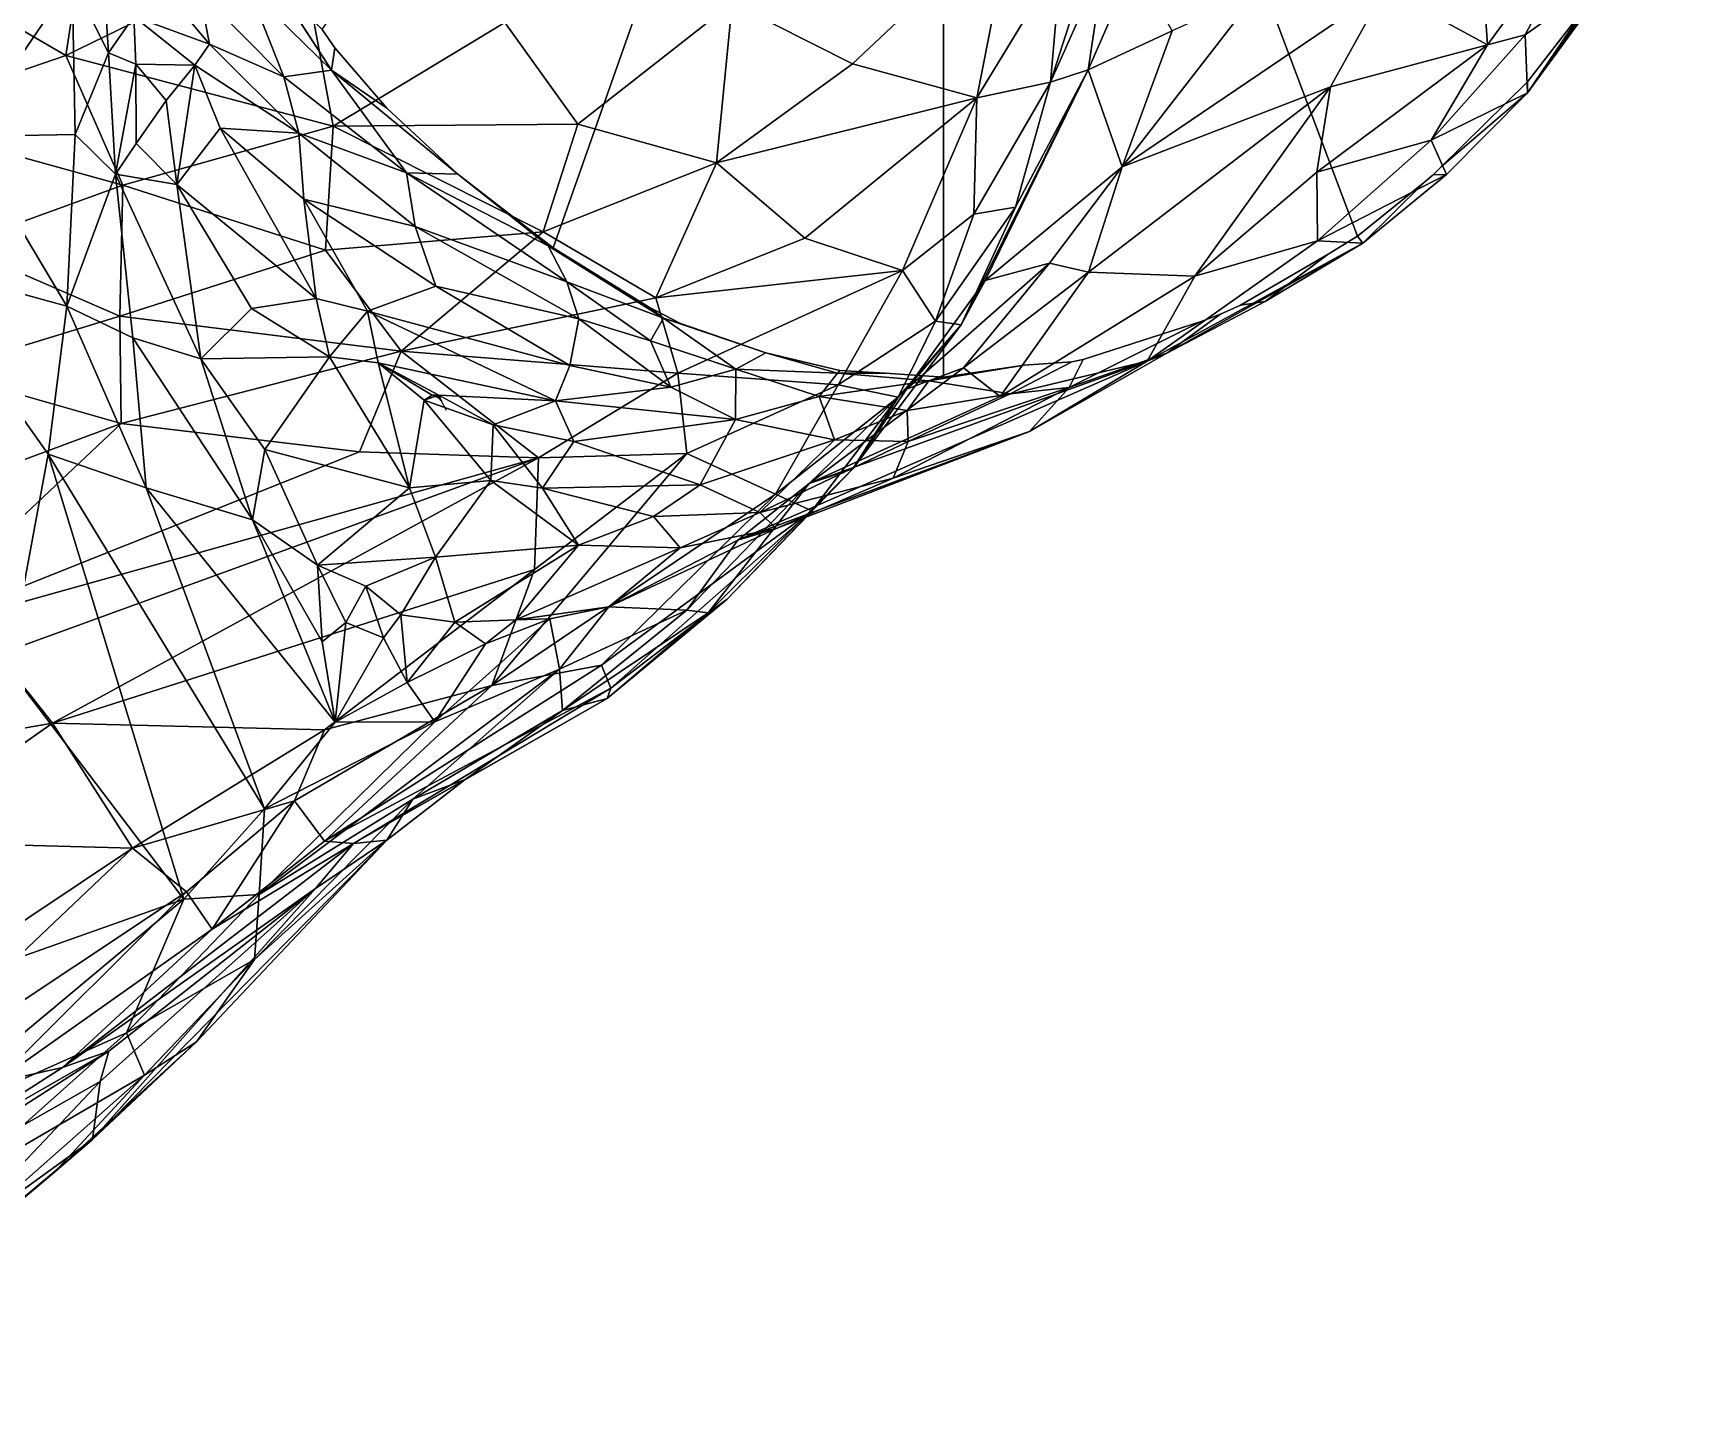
# Model space of a CAD drawing. Header units: metres. Extents: x 0 to 321, y -193 to 151.
# Drawn here: x 202.8 to 309.1, y -128.6 to -39.9 of the extents above; entities that cross this region are included whole.
import ezdxf

# ---------------------------------------------------------------- set-up
doc = ezdxf.new("R2010")
doc.units = ezdxf.units.M

msp = doc.modelspace()

# ---------------------------------------------------------------- linework, layer by layer
at = {"layer": 'suit_cap_half'}
for points, invisible_edges in [([(236.34, -53.76, -150.47), (221.46, -39.69, -150.47), (261.46, 17.71, -150.47)], 1), ([(261.46, -62.09, -150.47), (236.34, -53.76, -150.47), (261.46, 17.71, -150.47)], 1), ([(288.12, -52.99, -150.47), (261.46, -62.09, -150.47), (261.46, 17.71, -150.47)], 1), ([(309.09, -28.6, -150.47), (288.12, -52.99, -150.47), (261.46, 17.71, -150.47)], 1), ([(288.12, -52.99, -150.47), (309.09, -28.6, -150.47), (305.65, -34.47, -150.47)], 13), ([(288.12, -52.99, -150.47), (305.65, -34.47, -150.47), (304.34, -36.25, -150.47)], 13), ([(288.12, -52.99, -150.47), (304.34, -36.25, -150.47), (299.08, -43.05, -150.47)], 13), ([(221.46, -39.69, -150.47), (236.34, -53.76, -150.47), (222.27, -40.87, -150.47)], 3), ([(222.27, -40.87, -150.47), (236.34, -53.76, -150.47), (225.63, -44.76, -150.47)], 3), ([(288.12, -52.99, -150.47), (299.08, -43.05, -150.47), (293.51, -48.54, -150.47)], 13), ([(225.63, -44.76, -150.47), (236.34, -53.76, -150.47), (230.2, -49, -150.47)], 1), ([(288.12, -52.99, -150.47), (293.51, -48.54, -150.47), (293, -49.05, -150.47)], 13), ([(288.12, -52.99, -150.47), (293, -49.05, -150.47), (292.46, -49.5, -150.47)], 1), ([(261.46, -62.09, -150.47), (288.12, -52.99, -150.47), (286.23, -54.16, -150.47)], 13), ([(236.34, -53.76, -150.47), (261.46, -62.09, -150.47), (242.48, -57.56, -150.47)], 3), ([(261.46, -62.09, -150.47), (286.23, -54.16, -150.47), (280.59, -57.45, -150.47)], 13), ([(242.48, -57.56, -150.47), (261.46, -62.09, -150.47), (244.53, -58.63, -150.47)], 3), ([(261.46, -62.09, -150.47), (280.59, -57.45, -150.47), (279.31, -58.03, -150.47)], 13), ([(261.46, -62.09, -150.47), (279.31, -58.03, -150.47), (278.07, -58.49, -150.47)], 13), ([(244.53, -58.63, -150.47), (261.46, -62.09, -150.47), (250.03, -60.52, -150.47)], 3), ([(261.46, -62.09, -150.47), (278.07, -58.49, -150.47), (266.66, -61.3, -150.47)], 3), ([(266.66, -61.3, -150.47), (278.07, -58.49, -150.47), (270.47, -60.95, -150.47)], 13), ([(250.03, -60.52, -150.47), (261.46, -62.09, -150.47), (257.71, -61.83, -150.47)], 13), ([(250.03, -60.52, -150.47), (257.71, -61.83, -150.47), (254.8, -61.66, -150.47)], 1), ([(266.66, -61.3, -150.47), (270.47, -60.95, -150.47), (269.74, -61.1, -150.47)], 1)]:
    msp.add_3dface(points, dxfattribs=dict(at, invisible_edges=invisible_edges))
at = {"layer": 'suit_half'}
for p, q in [((270.86, -55.33, 9.48), (270.81, -55.31, 9.67)), ((270.86, -55.33, 9.48), (270.91, -55.36, 9.29)), ((229.47, -64.23, -69.11), (229.14, -63.63, -71.41))]:
    msp.add_line(p, q, dxfattribs=at)
for points in [[(198.48, -46.57, -110.98), (201.86, -25.01, -119.94), (205.1, -25.95, -116.04)], [(198.48, -46.57, -110.98), (205.1, -25.95, -116.04), (205.35, -36.52, -110.41)], [(204.96, -41.37, 73.59), (206.62, -30.51, 77.78), (194.87, -35.49, 77.47)], [(204.96, -41.37, 73.59), (219.97, -34.01, 73.95), (206.62, -30.51, 77.78)], [(296, -33.52, -18.73), (296.49, -40.67, -43.27), (303.97, -30.42, -51.02)], [(296.49, -40.67, -43.27), (298.92, -40.04, -57.41), (303.97, -30.42, -51.02)], [(303.97, -30.42, -51.02), (298.92, -40.04, -57.41), (304.07, -36.36, -94.69)], [(255.6, -41.91, 56.25), (265.95, -32.15, 55.47), (247.86, -38, 62.66)], [(263.61, -44.08, 49.48), (265.95, -32.15, 55.47), (255.6, -41.91, 56.25)], [(263.61, -44.08, 49.48), (269.05, -35.15, 50.33), (265.95, -32.15, 55.47)], [(289.88, -37.06, 1.87), (296.49, -40.67, -43.27), (296, -33.52, -18.73)], [(304.07, -36.36, -94.69), (299.08, -43.77, -101.94), (306.37, -33.76, -117.73)], [(222.17, -45.92, 67.85), (219.97, -34.01, 73.95), (204.96, -41.37, 73.59)], [(222.17, -45.92, 67.85), (233.22, -39.23, 67.97), (219.97, -34.01, 73.95)], [(269.05, -35.15, 50.33), (268.35, -43.07, 44.19), (270.93, -35.06, 46.31)], [(270.93, -35.06, 46.31), (268.35, -43.07, 44.19), (271.84, -35.26, 42.55)], [(193.11, -45.41, 72.62), (204.96, -41.37, 73.59), (194.87, -35.49, 77.47)], [(269.05, -35.15, 50.33), (263.61, -44.08, 49.48), (268.35, -43.07, 44.19)], [(268.35, -43.07, 44.19), (270.79, -42.28, 37.66), (271.84, -35.26, 42.55)], [(271.84, -35.26, 42.55), (270.79, -42.28, 37.66), (273.76, -35.44, 39.84)], [(273.76, -35.44, 39.84), (270.79, -42.28, 37.66), (276.19, -39.78, 33.49)], [(205.56, -46.45, -103.44), (198.48, -46.57, -110.98), (205.35, -36.52, -110.41)], [(205.56, -46.45, -103.44), (205.35, -36.52, -110.41), (207.69, -41.19, -106.05)], [(207.69, -41.19, -106.05), (205.35, -36.52, -110.41), (207.42, -36.77, -109.42)], [(207.69, -41.19, -106.05), (207.42, -36.77, -109.42), (209.32, -38.86, -107.76)], [(214.21, -40.63, -110.05), (209.32, -38.86, -107.76), (210.86, -36.65, -111.82)], [(214.21, -40.63, -110.05), (210.86, -36.65, -111.82), (213.56, -37.25, -114.87)], [(213.56, -37.25, -114.87), (216.77, -37.13, -126.92), (218.98, -42.73, -120.09)], [(216.77, -37.13, -126.92), (218.19, -36.34, -138.78), (222.05, -42.3, -136.44)], [(218.98, -42.73, -120.09), (216.77, -37.13, -126.92), (222.05, -42.3, -136.44)], [(281.7, -37.27, 27.45), (272.97, -48.53, 25.94), (289.88, -37.06, 1.87)], [(272.97, -48.53, 25.94), (286.39, -43.39, -4.58), (289.88, -37.06, 1.87)], [(289.88, -37.06, 1.87), (286.39, -43.39, -4.58), (296.49, -40.67, -43.27)], [(298.92, -40.04, -57.41), (299.08, -43.77, -101.94), (304.07, -36.36, -94.69)], [(299.08, -43.77, -101.94), (299.08, -43.05, -150.47), (304.34, -36.25, -150.47)], [(214.21, -40.63, -110.05), (213.56, -37.25, -114.87), (218.98, -42.73, -120.09)], [(237.93, -45.78, 62.58), (247.86, -38, 62.66), (233.22, -39.23, 67.97)], [(246.85, -48.27, 56.83), (247.86, -38, 62.66), (237.93, -45.78, 62.58)], [(246.85, -48.27, 56.83), (255.6, -41.91, 56.25), (247.86, -38, 62.66)], [(276.19, -39.78, 33.49), (272.97, -48.53, 25.94), (281.7, -37.27, 27.45)], [(209.45, -41.92, -104.81), (207.69, -41.19, -106.05), (209.32, -38.86, -107.76)], [(213.25, -41.99, -105.53), (209.45, -41.92, -104.81), (209.32, -38.86, -107.76)], [(214.21, -40.63, -110.05), (213.25, -41.99, -105.53), (209.32, -38.86, -107.76)], [(222.17, -45.92, 67.85), (237.93, -45.78, 62.58), (233.22, -39.23, 67.97)], [(270.79, -42.28, 37.66), (272.97, -48.53, 25.94), (276.19, -39.78, 33.49)], [(292.87, -46.81, -52.52), (299.08, -43.77, -101.94), (298.92, -40.04, -57.41)], [(296.49, -40.67, -43.27), (292.87, -46.81, -52.52), (298.92, -40.04, -57.41)], [(208.61, -49.71, 68.12), (204.96, -41.37, 73.59), (193.11, -45.41, 72.62)], [(208.61, -49.71, 68.12), (222.17, -45.92, 67.85), (204.96, -41.37, 73.59)], [(208.15, -49, -99.01), (205.56, -46.45, -103.44), (207.69, -41.19, -106.05)], [(208.15, -49, -99.01), (207.69, -41.19, -106.05), (209.45, -41.92, -104.81)], [(213.25, -41.99, -105.53), (214.21, -40.63, -110.05), (219.96, -46.37, -112.56)], [(214.21, -40.63, -110.05), (218.98, -42.73, -120.09), (219.96, -46.37, -112.56)], [(222.05, -42.3, -136.44), (222.27, -40.87, -150.47), (225.63, -44.76, -150.47)], [(285.51, -48.87, -23.19), (292.87, -46.81, -52.52), (296.49, -40.67, -43.27)], [(286.39, -43.39, -4.58), (285.51, -48.87, -23.19), (296.49, -40.67, -43.27)], [(208.15, -49, -99.01), (209.45, -41.92, -104.81), (209.47, -47.03, -99.53)], [(213.25, -41.99, -105.53), (211.4, -44.27, -102.06), (209.45, -41.92, -104.81)], [(211.4, -44.27, -102.06), (209.47, -47.03, -99.53), (209.45, -41.92, -104.81)], [(213.25, -41.99, -105.53), (212.09, -49.68, -94.68), (211.4, -44.27, -102.06)], [(214.88, -46.05, -101.13), (212.09, -49.68, -94.68), (213.25, -41.99, -105.53)], [(214.88, -46.05, -101.13), (213.25, -41.99, -105.53), (219.96, -46.37, -112.56)], [(218.98, -42.73, -120.09), (222.05, -42.3, -136.44), (226.89, -48.92, -128.96)], [(230.2, -49, -150.47), (222.05, -42.3, -136.44), (225.63, -44.76, -150.47)], [(226.89, -48.92, -128.96), (222.05, -42.3, -136.44), (230.2, -49, -150.47)], [(246.85, -48.27, 56.83), (263.61, -44.08, 49.48), (255.6, -41.91, 56.25)], [(266.1, -51.14, 37.67), (262.6, -58.72, 30.12), (270.79, -42.28, 37.66)], [(270.79, -42.28, 37.66), (262.6, -58.72, 30.12), (264.15, -55.85, 25.59)], [(272.97, -48.53, 25.94), (270.79, -42.28, 37.66), (264.15, -55.85, 25.59)], [(268.35, -43.07, 44.19), (266.1, -51.14, 37.67), (270.79, -42.28, 37.66)], [(219.96, -46.37, -112.56), (218.98, -42.73, -120.09), (226.89, -48.92, -128.96)], [(268.35, -43.07, 44.19), (263.42, -51.59, 42.32), (266.1, -51.14, 37.67)], [(263.61, -44.08, 49.48), (263.42, -51.59, 42.32), (268.35, -43.07, 44.19)], [(272.97, -48.53, 25.94), (270.81, -55.31, 9.67), (286.39, -43.39, -4.58)], [(286.39, -43.39, -4.58), (270.81, -55.31, 9.67), (277.66, -55.57, -18.47)], [(286.39, -43.39, -4.58), (277.66, -55.57, -18.47), (285.51, -48.87, -23.19)], [(299.08, -43.05, -150.47), (299.08, -43.77, -101.94), (293.51, -48.54, -150.47)], [(212.09, -49.68, -94.68), (209.47, -47.03, -99.53), (211.4, -44.27, -102.06)], [(252.53, -53.12, 49.46), (263.61, -44.08, 49.48), (246.85, -48.27, 56.83)], [(258.83, -55.21, 43.05), (263.61, -44.08, 49.48), (252.53, -53.12, 49.46)], [(258.83, -55.21, 43.05), (263.42, -51.59, 42.32), (263.61, -44.08, 49.48)], [(292.87, -46.81, -52.52), (293.85, -49.03, -100.18), (299.08, -43.77, -101.94)], [(197.92, -53.61, 66.48), (208.61, -49.71, 68.12), (193.11, -45.41, 72.62)], [(205.02, -57.5, -96.61), (195.15, -54.8, -110.66), (198.48, -46.57, -110.98)], [(205.02, -57.5, -96.61), (198.48, -46.57, -110.98), (205.56, -46.45, -103.44)], [(205.02, -57.5, -96.61), (205.56, -46.45, -103.44), (208.15, -49, -99.01)], [(221.67, -53.9, 62.15), (222.17, -45.92, 67.85), (208.61, -49.71, 68.12)], [(221.08, -57.01, -87.08), (212.09, -49.68, -94.68), (214.88, -46.05, -101.13)], [(221.08, -57.01, -87.08), (214.88, -46.05, -101.13), (220.28, -50.61, -100.84)], [(220.28, -50.61, -100.84), (214.88, -46.05, -101.13), (219.96, -46.37, -112.56)], [(227.45, -52.38, -114.12), (219.96, -46.37, -112.56), (226.89, -48.92, -128.96)], [(227.45, -52.38, -114.12), (220.28, -50.61, -100.84), (219.96, -46.37, -112.56)], [(221.67, -53.9, 62.15), (235.69, -52.73, 58.51), (222.17, -45.92, 67.85)], [(235.69, -52.73, 58.51), (237.93, -45.78, 62.58), (222.17, -45.92, 67.85)], [(235.69, -52.73, 58.51), (246.85, -48.27, 56.83), (237.93, -45.78, 62.58)], [(212.09, -49.68, -94.68), (208.15, -49, -99.01), (209.47, -47.03, -99.53)], [(285.51, -48.87, -23.19), (285.55, -53.29, -47.22), (292.87, -46.81, -52.52)], [(293.85, -49.03, -100.18), (292.87, -46.81, -52.52), (285.55, -53.29, -47.22)], [(242.95, -56.97, 51.32), (246.85, -48.27, 56.83), (235.69, -52.73, 58.51)], [(242.95, -56.97, 51.32), (252.53, -53.12, 49.46), (246.85, -48.27, 56.83)], [(272.97, -48.53, 25.94), (264.15, -55.85, 25.59), (268.29, -54.74, 21.33)], [(272.97, -48.53, 25.94), (268.29, -54.74, 21.33), (270.81, -55.31, 9.67)], [(285.55, -53.29, -47.22), (285.51, -48.87, -23.19), (277.66, -55.57, -18.47)], [(208.43, -58.15, 61.01), (208.61, -49.71, 68.12), (197.92, -53.61, 66.48)], [(209.27, -59.54, -89.07), (205.02, -57.5, -96.61), (208.15, -49, -99.01)], [(213.65, -60.91, -80.41), (208.15, -49, -99.01), (212.09, -49.68, -94.68)], [(213.65, -60.91, -80.41), (209.27, -59.54, -89.07), (208.15, -49, -99.01)], [(208.43, -58.15, 61.01), (221.67, -53.9, 62.15), (208.61, -49.71, 68.12)], [(216.9, -57.66, -84.84), (213.65, -60.91, -80.41), (212.09, -49.68, -94.68)], [(221.08, -57.01, -87.08), (216.9, -57.66, -84.84), (212.09, -49.68, -94.68)], [(236.02, -53.62, -148.05), (226.89, -48.92, -128.96), (230.2, -49, -150.47)], [(237.21, -55.95, -131.56), (226.89, -48.92, -128.96), (236.02, -53.62, -148.05)], [(237.21, -55.95, -131.56), (227.45, -52.38, -114.12), (226.89, -48.92, -128.96)], [(236.34, -53.76, -150.47), (236.02, -53.62, -148.05), (230.2, -49, -150.47)], [(293.85, -49.03, -100.18), (285.55, -53.29, -47.22), (288.47, -53.45, -104.38)], [(292.46, -49.5, -150.47), (288.47, -53.45, -104.38), (288.12, -52.99, -150.47)], [(228.78, -56.22, -101.13), (224.38, -57.83, -87.84), (220.28, -50.61, -100.84)], [(228.78, -56.22, -101.13), (220.28, -50.61, -100.84), (227.45, -52.38, -114.12)], [(224.38, -57.83, -87.84), (221.08, -57.01, -87.08), (220.28, -50.61, -100.84)], [(263.42, -51.59, 42.32), (258.83, -55.21, 43.05), (260.95, -58.48, 36.14)], [(266.1, -51.14, 37.67), (260.95, -58.48, 36.14), (262.6, -58.72, 30.12)], [(263.42, -51.59, 42.32), (260.95, -58.48, 36.14), (266.1, -51.14, 37.67)], [(226.55, -60.4, 54.46), (235.69, -52.73, 58.51), (221.67, -53.9, 62.15)], [(242.95, -56.97, 51.32), (235.69, -52.73, 58.51), (226.55, -60.4, 54.46)], [(237.99, -58.32, -116.32), (228.78, -56.22, -101.13), (227.45, -52.38, -114.12)], [(237.99, -58.32, -116.32), (227.45, -52.38, -114.12), (237.21, -55.95, -131.56)], [(258.83, -55.21, 43.05), (252.53, -53.12, 49.46), (242.95, -56.97, 51.32)], [(196.78, -61.72, 58.61), (208.43, -58.15, 61.01), (197.92, -53.61, 66.48)], [(226.55, -60.4, 54.46), (221.67, -53.9, 62.15), (208.43, -58.15, 61.01)], [(243.44, -58.29, -144.3), (237.21, -55.95, -131.56), (236.02, -53.62, -148.05)], [(285.55, -53.29, -47.22), (277.66, -55.57, -18.47), (274.58, -61.06, -37.71)], [(288.47, -53.45, -104.38), (285.55, -53.29, -47.22), (274.58, -61.06, -37.71)], [(288.47, -53.45, -104.38), (274.58, -61.06, -37.71), (275.84, -60.54, -76.87)], [(288.47, -53.45, -104.38), (275.84, -60.54, -76.87), (282.19, -57.21, -113.53)], [(286.23, -54.16, -150.47), (282.19, -57.21, -113.53), (280.59, -57.45, -150.47)], [(203.81, -67.03, -92.97), (195.15, -54.8, -110.66), (205.02, -57.5, -96.61)], [(201.26, -80.85, -90.98), (195.15, -54.8, -110.66), (203.81, -67.03, -92.97)], [(258.83, -55.21, 43.05), (242.95, -56.97, 51.32), (244.35, -61.82, 44.95)], [(258.83, -55.21, 43.05), (244.35, -61.82, 44.95), (254.69, -62.57, 36.78)], [(260.95, -58.48, 36.14), (258.83, -55.21, 43.05), (254.69, -62.57, 36.78)], [(268.29, -54.74, 21.33), (259.08, -62.86, 17.1), (262.76, -61.47, 12.58)], [(268.29, -54.74, 21.33), (264.15, -55.85, 25.59), (259.08, -62.86, 17.1)], [(270.81, -55.31, 9.67), (268.29, -54.74, 21.33), (262.76, -61.47, 12.58)], [(237.41, -61.34, -95.49), (224.38, -57.83, -87.84), (228.78, -56.22, -101.13)], [(237.99, -58.32, -116.32), (237.41, -61.34, -95.49), (228.78, -56.22, -101.13)], [(243.44, -58.29, -144.3), (242.61, -59.73, -121.15), (237.21, -55.95, -131.56)], [(242.61, -59.73, -121.15), (237.99, -58.32, -116.32), (237.21, -55.95, -131.56)], [(262.6, -58.72, 30.12), (259.08, -62.86, 17.1), (264.15, -55.85, 25.59)], [(270.81, -55.31, 9.67), (262.76, -61.47, 12.58), (265.11, -63.33, -7.69)], [(277.66, -55.57, -18.47), (270.81, -55.31, 9.67), (265.11, -63.33, -7.69)], [(277.66, -55.57, -18.47), (265.11, -63.33, -7.69), (274.58, -61.06, -37.71)], [(221.92, -60.78, -79.36), (216.9, -57.66, -84.84), (221.08, -57.01, -87.08)], [(224.38, -57.83, -87.84), (221.92, -60.78, -79.36), (221.08, -57.01, -87.08)], [(244.35, -61.82, 44.95), (242.95, -56.97, 51.32), (226.55, -60.4, 54.46)], [(208.52, -65.07, 52.97), (208.43, -58.15, 61.01), (196.78, -61.72, 58.61)], [(210.12, -69.2, -81.93), (203.81, -67.03, -92.97), (205.02, -57.5, -96.61)], [(210.12, -69.2, -81.93), (205.02, -57.5, -96.61), (209.27, -59.54, -89.07)], [(226.55, -60.4, 54.46), (208.43, -58.15, 61.01), (208.52, -65.07, 52.97)], [(221.92, -60.78, -79.36), (213.65, -60.91, -80.41), (216.9, -57.66, -84.84)], [(225.07, -61.15, -77.61), (221.92, -60.78, -79.36), (224.38, -57.83, -87.84)], [(237.41, -61.34, -95.49), (236.49, -63.6, -81.81), (224.38, -57.83, -87.84)], [(236.49, -63.6, -81.81), (225.07, -61.15, -77.61), (224.38, -57.83, -87.84)], [(243.9, -62.73, -100.36), (237.41, -61.34, -95.49), (237.99, -58.32, -116.32)], [(243.9, -62.73, -100.36), (237.99, -58.32, -116.32), (242.61, -59.73, -121.15)], [(244.53, -58.63, -150.47), (243.44, -58.29, -144.3), (242.48, -57.56, -150.47)], [(248.1, -61.57, -119.78), (242.61, -59.73, -121.15), (243.44, -58.29, -144.3)], [(250.03, -60.52, -150.47), (243.44, -58.29, -144.3), (244.53, -58.63, -150.47)], [(250.03, -60.52, -150.47), (248.1, -61.57, -119.78), (243.44, -58.29, -144.3)], [(260.95, -58.48, 36.14), (254.69, -62.57, 36.78), (258.54, -63.36, 30.67)], [(258.54, -63.36, 30.67), (255.64, -67.99, 18.7), (262.6, -58.72, 30.12)], [(262.6, -58.72, 30.12), (255.64, -67.99, 18.7), (259.08, -62.86, 17.1)], [(260.95, -58.48, 36.14), (258.54, -63.36, 30.67), (262.6, -58.72, 30.12)], [(278.07, -58.49, -150.47), (269.57, -62.75, -86.94), (270.47, -60.95, -150.47)], [(226.55, -60.4, 54.46), (208.52, -65.07, 52.97), (223.87, -66.9, 46.28)], [(216.96, -71.26, -65.96), (209.27, -59.54, -89.07), (213.65, -60.91, -80.41)], [(216.96, -71.26, -65.96), (210.12, -69.2, -81.93), (209.27, -59.54, -89.07)], [(235.38, -67.28, 41.42), (226.55, -60.4, 54.46), (223.87, -66.9, 46.28)], [(244.35, -61.82, 44.95), (226.55, -60.4, 54.46), (235.38, -67.28, 41.42)], [(248.1, -61.57, -119.78), (243.9, -62.73, -100.36), (242.61, -59.73, -121.15)], [(254.65, -61.83, -137.46), (248.1, -61.57, -119.78), (250.03, -60.52, -150.47)], [(254.8, -61.66, -150.47), (254.65, -61.83, -137.46), (250.03, -60.52, -150.47)], [(275.84, -60.54, -76.87), (267, -65.57, -44.15), (269.57, -62.75, -86.94)], [(275.84, -60.54, -76.87), (274.58, -61.06, -37.71), (267, -65.57, -44.15)], [(221.92, -60.78, -79.36), (217.76, -66.73, -70.71), (213.65, -60.91, -80.41)], [(217.76, -66.73, -70.71), (216.96, -71.26, -65.96), (213.65, -60.91, -80.41)], [(227.09, -69.2, -61.4), (217.76, -66.73, -70.71), (221.92, -60.78, -79.36)], [(227.09, -69.2, -61.4), (221.92, -60.78, -79.36), (225.07, -61.15, -77.61)], [(228.55, -63.24, -72.83), (228.03, -63.57, -72.74), (225.07, -61.15, -77.61)], [(228.03, -63.57, -72.74), (227.09, -69.2, -61.4), (225.07, -61.15, -77.61)], [(236.49, -63.6, -81.81), (228.98, -63.25, -73.27), (225.07, -61.15, -77.61)], [(228.98, -63.25, -73.27), (228.55, -63.24, -72.83), (225.07, -61.15, -77.61)], [(243.9, -62.73, -100.36), (236.49, -63.6, -81.81), (237.41, -61.34, -95.49)], [(248.1, -61.57, -119.78), (248.08, -64.81, -90.66), (243.9, -62.73, -100.36)], [(253.47, -63.33, -109.61), (248.08, -64.81, -90.66), (248.1, -61.57, -119.78)], [(254.65, -61.83, -137.46), (253.47, -63.33, -109.61), (248.1, -61.57, -119.78)], [(274.58, -61.06, -37.71), (252.81, -68.92, 7.77), (248.23, -72.59, -2.16)], [(274.58, -61.06, -37.71), (248.23, -72.59, -2.16), (267, -65.57, -44.15)], [(274.58, -61.06, -37.71), (265.11, -63.33, -7.69), (252.81, -68.92, 7.77)], [(262.76, -61.47, 12.58), (259.08, -62.86, 17.1), (252.81, -68.92, 7.77)], [(265.11, -63.33, -7.69), (262.76, -61.47, 12.58), (252.81, -68.92, 7.77)], [(266.66, -61.3, -150.47), (260.52, -62.31, -133.32), (261.46, -62.09, -150.47)], [(208.52, -65.07, 52.97), (196.78, -61.72, 58.61), (176.36, -77.04, 41.25)], [(244.94, -66.99, 36.97), (244.35, -61.82, 44.95), (235.38, -67.28, 41.42)], [(254.69, -62.57, 36.78), (244.35, -61.82, 44.95), (244.94, -66.99, 36.97)], [(254.69, -62.57, 36.78), (244.94, -66.99, 36.97), (250.64, -69.61, 27.63)], [(258.54, -63.36, 30.67), (254.69, -62.57, 36.78), (250.64, -69.61, 27.63)], [(260.52, -62.31, -133.32), (253.47, -63.33, -109.61), (254.65, -61.83, -137.46)], [(260.52, -62.31, -133.32), (259.13, -64.23, -98.36), (253.47, -63.33, -109.61)], [(257.71, -61.83, -150.47), (254.65, -61.83, -137.46), (254.8, -61.66, -150.47)], [(265.76, -63.16, -100.53), (259.13, -64.23, -98.36), (260.52, -62.31, -133.32)], [(232.31, -68.73, -60.36), (227.09, -69.2, -61.4), (228.03, -63.57, -72.74)], [(228.98, -63.25, -73.27), (228.03, -63.57, -72.74), (228.55, -63.24, -72.83)], [(232.47, -65.16, -70.66), (228.03, -63.57, -72.74), (228.98, -63.25, -73.27)], [(232.47, -65.16, -70.66), (232.31, -68.73, -60.36), (228.03, -63.57, -72.74)], [(228.83, -63.35, -72.38), (228.55, -63.24, -72.83), (228.81, -63.35, -72.27)], [(228.98, -63.25, -73.27), (228.55, -63.24, -72.83), (228.83, -63.35, -72.38)], [(228.94, -63.41, -72.11), (228.81, -63.35, -72.27), (228.89, -63.37, -72.28)], [(228.94, -63.41, -72.11), (228.89, -63.37, -72.28), (228.81, -63.35, -72.27)], [(228.98, -63.25, -73.27), (228.89, -63.37, -72.28), (228.83, -63.35, -72.38)], [(228.98, -63.25, -73.27), (228.89, -63.37, -72.28), (228.94, -63.41, -72.11)], [(229.1, -63.57, -71.6), (228.98, -63.25, -73.27), (228.94, -63.41, -72.11)], [(228.99, -63.44, -72.05), (228.94, -63.41, -72.11), (228.98, -63.25, -73.27)], [(229.1, -63.57, -71.6), (228.94, -63.41, -72.11), (228.99, -63.44, -72.05)], [(236.49, -63.6, -81.81), (232.47, -65.16, -70.66), (228.98, -63.25, -73.27)], [(237.67, -66.23, -70.91), (232.47, -65.16, -70.66), (236.49, -63.6, -81.81)], [(248.08, -64.81, -90.66), (236.49, -63.6, -81.81), (243.9, -62.73, -100.36)], [(248.08, -64.81, -90.66), (237.67, -66.23, -70.91), (236.49, -63.6, -81.81)], [(254.45, -66.11, -81.69), (248.08, -64.81, -90.66), (253.47, -63.33, -109.61)], [(258.54, -63.36, 30.67), (250.64, -69.61, 27.63), (252.98, -70.69, 20.81)], [(255.64, -67.99, 18.7), (252.81, -68.92, 7.77), (259.08, -62.86, 17.1)], [(258.54, -63.36, 30.67), (252.98, -70.69, 20.81), (255.64, -67.99, 18.7)], [(259.13, -64.23, -98.36), (254.45, -66.11, -81.69), (253.47, -63.33, -109.61)], [(269.57, -62.75, -86.94), (258.23, -68.58, -50.08), (259.19, -66.23, -74.61)], [(269.57, -62.75, -86.94), (267, -65.57, -44.15), (258.23, -68.58, -50.08)], [(265.76, -63.16, -100.53), (259.19, -66.23, -74.61), (259.13, -64.23, -98.36)], [(269.57, -62.75, -86.94), (259.19, -66.23, -74.61), (265.76, -63.16, -100.53)], [(248.08, -64.81, -90.66), (245.8, -69.02, -60.65), (237.67, -66.23, -70.91)], [(254.45, -66.11, -81.69), (245.8, -69.02, -60.65), (248.08, -64.81, -90.66)], [(259.19, -66.23, -74.61), (254.45, -66.11, -81.69), (259.13, -64.23, -98.36)], [(208.52, -65.07, 52.97), (176.36, -77.04, 41.25), (193.87, -78.87, 34.57)], [(223.87, -66.9, 46.28), (208.52, -65.07, 52.97), (193.87, -78.87, 34.57)], [(235.64, -69.22, -57.57), (232.31, -68.73, -60.36), (232.47, -65.16, -70.66)], [(237.67, -66.23, -70.91), (235.64, -69.22, -57.57), (232.47, -65.16, -70.66)], [(267, -65.57, -44.15), (248.23, -72.59, -2.16), (250.69, -71.83, -22.98)], [(267, -65.57, -44.15), (250.69, -71.83, -22.98), (258.23, -68.58, -50.08)], [(235.38, -67.28, 41.42), (223.87, -66.9, 46.28), (193.87, -78.87, 34.57)], [(221.16, -74.19, -57.63), (216.96, -71.26, -65.96), (217.76, -66.73, -70.71)], [(227.09, -69.2, -61.4), (221.16, -74.19, -57.63), (217.76, -66.73, -70.71)], [(245.8, -69.02, -60.65), (235.64, -69.22, -57.57), (237.67, -66.23, -70.91)], [(254.45, -66.11, -81.69), (249.63, -70.8, -43.89), (245.8, -69.02, -60.65)], [(259.19, -66.23, -74.61), (249.63, -70.8, -43.89), (254.45, -66.11, -81.69)], [(259.19, -66.23, -74.61), (258.23, -68.58, -50.08), (249.63, -70.8, -43.89)], [(235.38, -67.28, 41.42), (193.87, -78.87, 34.57), (200.57, -79.95, 30.17)], [(235.38, -67.28, 41.42), (200.57, -79.95, 30.17), (204.1, -84.37, 18.32)], [(212.54, -95.7, -66.45), (201.26, -80.85, -90.98), (203.81, -67.03, -92.97)], [(217.75, -89.88, -58.96), (212.54, -95.7, -66.45), (203.81, -67.03, -92.97)], [(217.75, -89.88, -58.96), (203.81, -67.03, -92.97), (210.12, -69.2, -81.93)], [(235.38, -67.28, 41.42), (204.1, -84.37, 18.32), (235.14, -74.46, 27.56)], [(250.64, -69.61, 27.63), (244.94, -66.99, 36.97), (232.38, -81.94, 14.82)], [(244.94, -66.99, 36.97), (235.14, -74.46, 27.56), (232.38, -81.94, 14.82)], [(244.94, -66.99, 36.97), (235.38, -67.28, 41.42), (235.14, -74.46, 27.56)], [(255.64, -67.99, 18.7), (247.53, -76.37, 9.27), (246.32, -77.26, 3.11)], [(255.64, -67.99, 18.7), (246.32, -77.26, 3.11), (252.81, -68.92, 7.77)], [(252.98, -70.69, 20.81), (247.53, -76.37, 9.27), (255.64, -67.99, 18.7)], [(232.31, -68.73, -60.36), (228.76, -73.68, -50.73), (227.09, -69.2, -61.4)], [(237.97, -72.9, -44.64), (228.76, -73.68, -50.73), (232.31, -68.73, -60.36)], [(237.97, -72.9, -44.64), (232.31, -68.73, -60.36), (235.64, -69.22, -57.57)], [(245.8, -69.02, -60.65), (242.8, -71.06, -48.22), (235.64, -69.22, -57.57)], [(249.63, -70.8, -43.89), (242.8, -71.06, -48.22), (245.8, -69.02, -60.65)], [(252.81, -68.92, 7.77), (246.32, -77.26, 3.11), (244.95, -77.08, -2.16)], [(252.81, -68.92, 7.77), (244.95, -77.08, -2.16), (248.23, -72.59, -2.16)], [(258.23, -68.58, -50.08), (250.69, -71.83, -22.98), (249.63, -70.8, -43.89)], [(222.3, -84.3, -51.45), (217.75, -89.88, -58.96), (210.12, -69.2, -81.93)], [(222.3, -84.3, -51.45), (210.12, -69.2, -81.93), (216.96, -71.26, -65.96)], [(228.76, -73.68, -50.73), (221.16, -74.19, -57.63), (227.09, -69.2, -61.4)], [(250.64, -69.61, 27.63), (232.38, -81.94, 14.82), (239.45, -80.63, 11.1)], [(242.8, -71.06, -48.22), (237.97, -72.9, -44.64), (235.64, -69.22, -57.57)], [(252.98, -70.69, 20.81), (250.64, -69.61, 27.63), (239.45, -80.63, 11.1)], [(244.51, -73.07, -35.05), (237.97, -72.9, -44.64), (242.8, -71.06, -48.22)], [(252.98, -70.69, 20.81), (239.45, -80.63, 11.1), (240.04, -82.11, 3.38)], [(252.98, -70.69, 20.81), (240.04, -82.11, 3.38), (247.53, -76.37, 9.27)], [(249.63, -70.8, -43.89), (244.51, -73.07, -35.05), (242.8, -71.06, -48.22)], [(250.69, -71.83, -22.98), (244.51, -73.07, -35.05), (249.63, -70.8, -43.89)], [(222.3, -84.3, -51.45), (216.96, -71.26, -65.96), (221.45, -79.12, -53.62)], [(221.45, -79.12, -53.62), (216.96, -71.26, -65.96), (221.16, -74.19, -57.63)], [(250.69, -71.83, -22.98), (248.23, -72.59, -2.16), (239.92, -76.87, -14.75)], [(250.69, -71.83, -22.98), (239.92, -76.87, -14.75), (244.51, -73.07, -35.05)], [(237.97, -72.9, -44.64), (229.99, -77.87, -37.81), (228.76, -73.68, -50.73)], [(237.97, -72.9, -44.64), (233.92, -77.72, -31.14), (229.99, -77.87, -37.81)], [(244.51, -73.07, -35.05), (233.92, -77.72, -31.14), (237.97, -72.9, -44.64)], [(244.51, -73.07, -35.05), (239.92, -76.87, -14.75), (233.92, -77.72, -31.14)], [(244.95, -77.08, -2.16), (239.92, -76.87, -14.75), (248.23, -72.59, -2.16)], [(228.76, -73.68, -50.73), (224.27, -75.55, -50.72), (221.16, -74.19, -57.63)], [(222.99, -77.89, -50.11), (221.16, -74.19, -57.63), (224.27, -75.55, -50.72)], [(222.99, -77.89, -50.11), (221.45, -79.12, -53.62), (221.16, -74.19, -57.63)], [(228.76, -73.68, -50.73), (226.53, -77.38, -44.35), (224.27, -75.55, -50.72)], [(229.99, -77.87, -37.81), (226.53, -77.38, -44.35), (228.76, -73.68, -50.73)], [(235.14, -74.46, 27.56), (204.1, -84.37, 18.32), (221.61, -84.8, 14.33)], [(235.14, -74.46, 27.56), (221.61, -84.8, 14.33), (232.38, -81.94, 14.82)], [(225.4, -78.88, -45.74), (222.99, -77.89, -50.11), (224.27, -75.55, -50.72)], [(226.53, -77.38, -44.35), (225.4, -78.88, -45.74), (224.27, -75.55, -50.72)], [(247.53, -76.37, 9.27), (239.8, -82.77, -2.43), (246.32, -77.26, 3.11)], [(247.53, -76.37, 9.27), (240.04, -82.11, 3.38), (239.8, -82.77, -2.43)], [(226.92, -81.75, -42.49), (225.4, -78.88, -45.74), (226.53, -77.38, -44.35)], [(229.99, -77.87, -37.81), (226.92, -81.75, -42.49), (226.53, -77.38, -44.35)], [(239.92, -76.87, -14.75), (236.11, -77.65, -22.44), (233.92, -77.72, -31.14)], [(239.92, -76.87, -14.75), (236.75, -80.89, -18.11), (236.11, -77.65, -22.44)], [(244.95, -77.08, -2.16), (236.75, -80.89, -18.11), (239.92, -76.87, -14.75)], [(244.95, -77.08, -2.16), (236.93, -83.56, -13.51), (236.75, -80.89, -18.11)], [(246.32, -77.26, 3.11), (236.93, -83.56, -13.51), (244.95, -77.08, -2.16)], [(246.32, -77.26, 3.11), (239.8, -82.77, -2.43), (236.93, -83.56, -13.51)], [(222.99, -77.89, -50.11), (222.3, -84.3, -51.45), (221.45, -79.12, -53.62)], [(225.4, -78.88, -45.74), (222.3, -84.3, -51.45), (222.99, -77.89, -50.11)], [(231.98, -79.26, -31.26), (226.92, -81.75, -42.49), (229.99, -77.87, -37.81)], [(236.75, -80.89, -18.11), (228.71, -84.27, -36.96), (236.11, -77.65, -22.44)], [(236.11, -77.65, -22.44), (228.71, -84.27, -36.96), (231.98, -79.26, -31.26)], [(233.92, -77.72, -31.14), (231.98, -79.26, -31.26), (229.99, -77.87, -37.81)], [(236.11, -77.65, -22.44), (231.98, -79.26, -31.26), (233.92, -77.72, -31.14)], [(226.92, -81.75, -42.49), (222.3, -84.3, -51.45), (225.4, -78.88, -45.74)], [(231.98, -79.26, -31.26), (228.71, -84.27, -36.96), (226.92, -81.75, -42.49)], [(204.1, -84.37, 18.32), (200.57, -79.95, 30.17), (187.92, -87.15, 24.1)], [(240.04, -82.11, 3.38), (239.45, -80.63, 11.1), (221.61, -91.96, -2.87)], [(239.45, -80.63, 11.1), (232.38, -81.94, 14.82), (221.61, -91.96, -2.87)], [(212.54, -95.7, -66.45), (200.06, -100.13, -86.66), (201.26, -80.85, -90.98)], [(236.75, -80.89, -18.11), (217.41, -95.41, -56.04), (228.71, -84.27, -36.96)], [(236.75, -80.89, -18.11), (227.3, -89.26, -33.76), (217.41, -95.41, -56.04)], [(228.71, -84.27, -36.96), (222.3, -84.3, -51.45), (226.92, -81.75, -42.49)], [(236.93, -83.56, -13.51), (227.3, -89.26, -33.76), (236.75, -80.89, -18.11)], [(232.38, -81.94, 14.82), (219.67, -89.36, 6.43), (221.61, -91.96, -2.87)], [(232.38, -81.94, 14.82), (221.61, -84.8, 14.33), (219.67, -89.36, 6.43)], [(240.04, -82.11, 3.38), (221.61, -91.96, -2.87), (223.47, -92.11, -9.34)], [(240.04, -82.11, 3.38), (223.47, -92.11, -9.34), (239.8, -82.77, -2.43)], [(239.8, -82.77, -2.43), (223.47, -92.11, -9.34), (230.67, -88, -20.27)], [(239.8, -82.77, -2.43), (230.67, -88, -20.27), (236.93, -83.56, -13.51)], [(236.93, -83.56, -13.51), (230.67, -88, -20.27), (227.3, -89.26, -33.76)], [(204.1, -84.37, 18.32), (187.92, -87.15, 24.1), (193.22, -91.98, 11.51)], [(209.25, -92.41, 6.32), (204.1, -84.37, 18.32), (193.22, -91.98, 11.51)], [(221.61, -84.8, 14.33), (204.1, -84.37, 18.32), (209.25, -92.41, 6.32)], [(221.61, -84.8, 14.33), (209.25, -92.41, 6.32), (219.67, -89.36, 6.43)], [(228.71, -84.27, -36.96), (217.41, -95.41, -56.04), (217.75, -89.88, -58.96)], [(228.71, -84.27, -36.96), (217.75, -89.88, -58.96), (222.3, -84.3, -51.45)], [(230.67, -88, -20.27), (223.47, -92.11, -9.34), (225.63, -91.91, -28.04)], [(230.67, -88, -20.27), (225.63, -91.91, -28.04), (227.3, -89.26, -33.76)], [(219.67, -89.36, 6.43), (209.25, -92.41, 6.32), (212.72, -95.23, -0.7)], [(217.41, -95.41, -56.04), (212.54, -95.7, -66.45), (217.75, -89.88, -58.96)], [(219.67, -89.36, 6.43), (212.72, -95.23, -0.7), (214.37, -97.64, -8.75)], [(221.61, -91.96, -2.87), (219.67, -89.36, 6.43), (214.37, -97.64, -8.75)], [(225.63, -91.91, -28.04), (217.1, -99.58, -51.43), (227.3, -89.26, -33.76)], [(227.3, -89.26, -33.76), (217.1, -99.58, -51.43), (217.41, -95.41, -56.04)], [(209.25, -92.41, 6.32), (193.22, -91.98, 11.51), (189, -105.95, -3.03)], [(209.25, -92.41, 6.32), (189, -105.95, -3.03), (191.13, -109.59, -9.67)], [(212.72, -95.23, -0.7), (209.25, -92.41, 6.32), (191.13, -109.59, -9.67)], [(223.47, -92.11, -9.34), (204.74, -106.55, -19.43), (221.02, -95.01, -23.89)], [(223.47, -92.11, -9.34), (214.37, -97.64, -8.75), (204.74, -106.55, -19.43)], [(225.63, -91.91, -28.04), (221.02, -95.01, -23.89), (206.67, -111.18, -47.86)], [(225.63, -91.91, -28.04), (206.67, -111.18, -47.86), (213.36, -104.89, -49.29)], [(225.63, -91.91, -28.04), (213.36, -104.89, -49.29), (217.1, -99.58, -51.43)], [(223.47, -92.11, -9.34), (221.61, -91.96, -2.87), (214.37, -97.64, -8.75)], [(225.63, -91.91, -28.04), (223.47, -92.11, -9.34), (221.02, -95.01, -23.89)], [(212.72, -95.23, -0.7), (191.13, -109.59, -9.67), (200.4, -107.5, -13.92)], [(214.37, -97.64, -8.75), (212.72, -95.23, -0.7), (200.4, -107.5, -13.92)], [(221.02, -95.01, -23.89), (204.74, -106.55, -19.43), (207.71, -105.5, -29.61)], [(221.02, -95.01, -23.89), (207.16, -107.44, -35.58), (206.67, -111.18, -47.86)], [(221.02, -95.01, -23.89), (207.71, -105.5, -29.61), (207.16, -107.44, -35.58)], [(217.41, -95.41, -56.04), (208.85, -104.31, -67.34), (212.54, -95.7, -66.45)], [(217.1, -99.58, -51.43), (208.85, -104.31, -67.34), (217.41, -95.41, -56.04)], [(212.54, -95.7, -66.45), (194.63, -110.67, -90.68), (200.06, -100.13, -86.66)], [(212.54, -95.7, -66.45), (208.85, -104.31, -67.34), (194.63, -110.67, -90.68)], [(214.37, -97.64, -8.75), (200.4, -107.5, -13.92), (204.74, -106.55, -19.43)], [(217.1, -99.58, -51.43), (210.01, -107.04, -58.84), (208.85, -104.31, -67.34)], [(213.36, -104.89, -49.29), (210.01, -107.04, -58.84), (217.1, -99.58, -51.43)], [(208.85, -104.31, -67.34), (197.9, -114.07, -79.2), (194.63, -110.67, -90.68)], [(210.01, -107.04, -58.84), (197.9, -114.07, -79.2), (208.85, -104.31, -67.34)], [(213.36, -104.89, -49.29), (204.23, -113.29, -58.92), (210.01, -107.04, -58.84)], [(213.36, -104.89, -49.29), (206.67, -111.18, -47.86), (204.23, -113.29, -58.92)], [(207.71, -105.5, -29.61), (195.24, -112.61, -21.8), (185.36, -119.84, -41.22)], [(207.71, -105.5, -29.61), (185.36, -119.84, -41.22), (207.16, -107.44, -35.58)], [(207.71, -105.5, -29.61), (204.74, -106.55, -19.43), (195.24, -112.61, -21.8)], [(210.01, -107.04, -58.84), (187.27, -127.14, -72.63), (197.9, -114.07, -79.2)], [(210.01, -107.04, -58.84), (204.23, -113.29, -58.92), (187.27, -127.14, -72.63)], [(204.74, -106.55, -19.43), (200.4, -107.5, -13.92), (195.24, -112.61, -21.8)], [(207.16, -107.44, -35.58), (185.36, -119.84, -41.22), (197.05, -118.14, -49)], [(207.16, -107.44, -35.58), (197.05, -118.14, -49), (206.67, -111.18, -47.86)], [(206.67, -111.18, -47.86), (186.02, -128.6, -68.41), (204.23, -113.29, -58.92)], [(206.67, -111.18, -47.86), (197.05, -118.14, -49), (186.02, -128.6, -68.41)], [(204.23, -113.29, -58.92), (186.02, -128.6, -68.41), (187.27, -127.14, -72.63)]]:
    msp.add_3dface(points, dxfattribs=at)
for points, invisible_edges in [([(299.08, -43.77, -101.94), (305.65, -34.47, -150.47), (306.37, -33.76, -117.73)], 1), ([(305.65, -34.47, -150.47), (299.08, -43.77, -101.94), (304.34, -36.25, -150.47)], 1), ([(221.46, -39.69, -150.47), (222.05, -42.3, -136.44), (218.19, -36.34, -138.78)], 1), ([(222.05, -42.3, -136.44), (221.46, -39.69, -150.47), (222.27, -40.87, -150.47)], 1), ([(293.85, -49.03, -100.18), (293.51, -48.54, -150.47), (299.08, -43.77, -101.94)], 1), ([(293.51, -48.54, -150.47), (293.85, -49.03, -100.18), (293, -49.05, -150.47)], 1), ([(292.46, -49.5, -150.47), (293.85, -49.03, -100.18), (288.47, -53.45, -104.38)], 1), ([(293.85, -49.03, -100.18), (292.46, -49.5, -150.47), (293, -49.05, -150.47)], 1), ([(288.47, -53.45, -104.38), (286.23, -54.16, -150.47), (288.12, -52.99, -150.47)], 1), ([(236.34, -53.76, -150.47), (243.44, -58.29, -144.3), (236.02, -53.62, -148.05)], 1), ([(243.44, -58.29, -144.3), (236.34, -53.76, -150.47), (242.48, -57.56, -150.47)], 1), ([(286.23, -54.16, -150.47), (288.47, -53.45, -104.38), (282.19, -57.21, -113.53)], 1), ([(279.31, -58.03, -150.47), (282.19, -57.21, -113.53), (275.84, -60.54, -76.87)], 1), ([(282.19, -57.21, -113.53), (279.31, -58.03, -150.47), (280.59, -57.45, -150.47)], 1), ([(275.84, -60.54, -76.87), (278.07, -58.49, -150.47), (279.31, -58.03, -150.47)], 1), ([(278.07, -58.49, -150.47), (275.84, -60.54, -76.87), (269.57, -62.75, -86.94)], 1), ([(266.66, -61.3, -150.47), (265.76, -63.16, -100.53), (260.52, -62.31, -133.32)], 1), ([(265.76, -63.16, -100.53), (266.66, -61.3, -150.47), (269.74, -61.1, -150.47)], 1), ([(269.74, -61.1, -150.47), (269.57, -62.75, -86.94), (265.76, -63.16, -100.53)], 1), ([(269.57, -62.75, -86.94), (269.74, -61.1, -150.47), (270.47, -60.95, -150.47)], 1), ([(257.71, -61.83, -150.47), (260.52, -62.31, -133.32), (254.65, -61.83, -137.46)], 1), ([(260.52, -62.31, -133.32), (257.71, -61.83, -150.47), (261.46, -62.09, -150.47)], 1), ([(229.14, -63.63, -71.41), (228.99, -63.44, -72.05), (228.98, -63.25, -73.27)], 1), ([(229.1, -63.57, -71.6), (229.14, -63.63, -71.41), (228.98, -63.25, -73.27)], 1), ([(228.99, -63.44, -72.05), (229.14, -63.63, -71.41), (229.1, -63.57, -71.6)], 3), ([(229.1, -63.57, -71.6), (229.14, -63.63, -71.41), (229.1, -63.59, -71.54)], 1), ([(229.14, -63.63, -71.41), (229.1, -63.57, -71.6), (229.1, -63.59, -71.54)], 1)]:
    msp.add_3dface(points, dxfattribs=dict(at, invisible_edges=invisible_edges))

doc.saveas('drawing.dxf')
